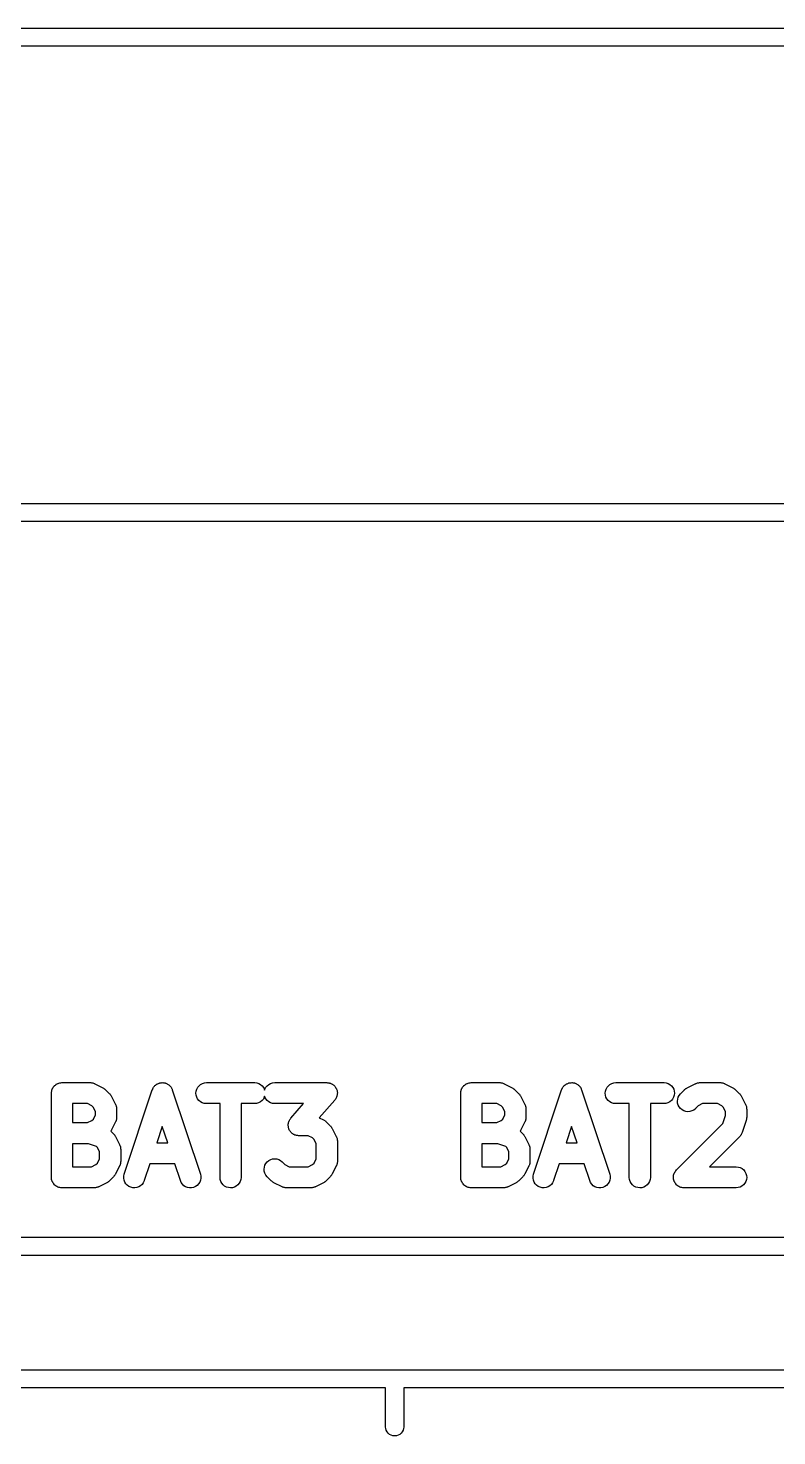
# Model space of a CAD drawing. Extents: x 1 to 169, y -122 to 5.
# Drawn here: x 60.21 to 66.42, y -121.62 to -109.92 of the extents above; entities that cross this region are included whole.
import ezdxf

# ---------------------------------------------------------------- set-up
doc = ezdxf.new("R2010")
doc.units = 0
doc.header["$MEASUREMENT"] = 0
doc.layers.add('BLACK', color=7, linetype='CONTINUOUS')

msp = doc.modelspace()

# ---------------------------------------------------------------- linework, layer by layer
at = {"layer": 'BLACK', "linetype": 'CONTINUOUS'}
for p, q in [((10.075, -109.925), (74.925, -109.925)), ((74.9963, -110.075), (10.0037, -110.075)), ((45.7537, -113.875), (73.7463, -113.875)), ((73.675, -114.025), (45.825, -114.025)), ((60.4011, -118.758), (60.4036, -118.751)), ((60.4036, -118.751), (60.406, -118.743)), ((60.406, -118.743), (60.4061, -118.742)), ((60.4061, -118.742), (60.4062, -118.742)), ((60.4062, -118.742), (60.4102, -118.735)), ((60.4102, -118.735), (60.4141, -118.728)), ((60.4141, -118.728), (60.4143, -118.727)), ((60.4143, -118.727), (60.4145, -118.727)), ((60.4145, -118.727), (60.4198, -118.721)), ((60.4198, -118.721), (60.425, -118.715)), ((60.425, -118.715), (60.4252, -118.714)), ((60.4252, -118.714), (60.4254, -118.714)), ((60.4254, -118.714), (60.4319, -118.709)), ((60.4319, -118.709), (60.4382, -118.704)), ((60.4382, -118.704), (60.4385, -118.704)), ((60.4385, -118.704), (60.4388, -118.703)), ((60.4388, -118.703), (60.446, -118.7)), ((60.446, -118.7), (60.4533, -118.696)), ((60.4533, -118.696), (60.4536, -118.696)), ((60.4536, -118.696), (60.4539, -118.696)), ((60.4539, -118.696), (60.4617, -118.693)), ((60.4617, -118.693), (60.4697, -118.691)), ((60.4697, -118.691), (60.47, -118.691)), ((60.47, -118.691), (60.4703, -118.691)), ((60.4703, -118.691), (60.4784, -118.69)), ((60.4784, -118.69), (60.4867, -118.689)), ((60.4867, -118.689), (60.72, -118.689)), ((60.72, -118.689), (60.7212, -118.689)), ((60.7212, -118.689), (60.7238, -118.689)), ((60.7238, -118.689), (60.7264, -118.689)), ((60.7264, -118.689), (60.7323, -118.69)), ((60.7323, -118.69), (60.7382, -118.691)), ((60.7382, -118.691), (60.7406, -118.692)), ((60.7406, -118.692), (60.7432, -118.692)), ((60.7432, -118.692), (60.7488, -118.694)), ((60.7488, -118.694), (60.7545, -118.696)), ((60.7545, -118.696), (60.7567, -118.697)), ((60.7567, -118.697), (60.7591, -118.698)), ((60.7591, -118.698), (60.8258, -118.732)), ((60.8258, -118.732), (60.8269, -118.732)), ((60.8269, -118.732), (60.831, -118.735)), ((60.831, -118.735), (60.8353, -118.737)), ((60.8353, -118.737), (60.8382, -118.74)), ((60.8382, -118.74), (60.8412, -118.742)), ((60.8412, -118.742), (60.8447, -118.745)), ((60.8447, -118.745), (60.8485, -118.748)), ((60.8485, -118.748), (60.8819, -118.781)), ((61.0037, -119.449), (61.237, -118.749)), ((61.237, -118.749), (61.2374, -118.748)), ((61.2374, -118.748), (61.2399, -118.742)), ((61.2399, -118.742), (61.2422, -118.737)), ((61.2422, -118.737), (61.2435, -118.735)), ((61.2435, -118.735), (61.2446, -118.732)), ((61.2446, -118.732), (61.2481, -118.727)), ((61.2481, -118.727), (61.2514, -118.722)), ((61.2514, -118.722), (61.2531, -118.721)), ((61.2531, -118.721), (61.2546, -118.719)), ((61.2546, -118.719), (61.259, -118.714)), ((61.259, -118.714), (61.2632, -118.71)), ((61.2632, -118.71), (61.2653, -118.709)), ((61.2653, -118.709), (61.2671, -118.707)), ((61.2671, -118.707), (61.2723, -118.704)), ((61.2723, -118.704), (61.2773, -118.7)), ((61.2773, -118.7), (61.2796, -118.699)), ((61.2796, -118.699), (61.2817, -118.698)), ((61.2817, -118.698), (61.2874, -118.696)), ((61.2874, -118.696), (61.2929, -118.693)), ((61.2929, -118.693), (61.2954, -118.693)), ((61.2954, -118.693), (61.2977, -118.692)), ((61.2977, -118.692), (61.3037, -118.691)), ((61.3037, -118.691), (61.3096, -118.69)), ((61.3096, -118.69), (61.3121, -118.69)), ((61.3121, -118.69), (61.3146, -118.689)), ((61.3146, -118.689), (61.3206, -118.69)), ((61.3206, -118.69), (61.3267, -118.689)), ((61.3267, -118.689), (61.3291, -118.69)), ((61.3291, -118.69), (61.3316, -118.69)), ((61.3316, -118.69), (61.3375, -118.691)), ((61.3375, -118.691), (61.3435, -118.692)), ((61.3435, -118.692), (61.3458, -118.693)), ((61.3458, -118.693), (61.3482, -118.694)), ((61.3482, -118.694), (61.3538, -118.696)), ((61.3538, -118.696), (61.3594, -118.699)), ((61.3594, -118.699), (61.3615, -118.7)), ((61.3615, -118.7), (61.3638, -118.701)), ((61.3638, -118.701), (61.3687, -118.704)), ((61.3687, -118.704), (61.3738, -118.708)), ((61.3738, -118.708), (61.3756, -118.709)), ((61.3756, -118.709), (61.3777, -118.711)), ((61.3777, -118.711), (61.3818, -118.715)), ((61.3818, -118.715), (61.3862, -118.719)), ((61.3862, -118.719), (61.3876, -118.721)), ((61.3876, -118.721), (61.3894, -118.723)), ((61.3894, -118.723), (61.3926, -118.728)), ((61.3926, -118.728), (61.3961, -118.733)), ((61.3961, -118.733), (61.3971, -118.736)), ((61.3971, -118.736), (61.3984, -118.738)), ((61.3984, -118.738), (61.4005, -118.743)), ((61.4005, -118.743), (61.403, -118.749)), ((61.403, -118.749), (61.6363, -119.449)), ((61.601, -118.759), (61.606, -118.743)), ((61.606, -118.743), (61.6141, -118.728)), ((61.6141, -118.728), (61.625, -118.715)), ((61.625, -118.715), (61.6382, -118.704)), ((61.6382, -118.704), (61.6533, -118.696)), ((61.6533, -118.696), (61.6697, -118.691)), ((61.6697, -118.691), (61.6867, -118.689)), ((61.6867, -118.689), (62.0867, -118.689)), ((62.0867, -118.689), (62.0879, -118.689)), ((62.0879, -118.689), (62.1049, -118.691)), ((62.1049, -118.691), (62.1211, -118.696)), ((62.1211, -118.696), (62.1361, -118.704)), ((62.1361, -118.704), (62.1492, -118.715)), ((62.1492, -118.715), (62.1599, -118.729)), ((62.1599, -118.729), (62.1678, -118.744)), ((62.1678, -118.744), (62.17, -118.751)), ((62.17, -118.751), (62.1727, -118.743)), ((62.1727, -118.743), (62.1808, -118.728)), ((62.1808, -118.728), (62.1917, -118.715)), ((62.1917, -118.715), (62.2049, -118.704)), ((62.2049, -118.704), (62.22, -118.696)), ((62.22, -118.696), (62.2363, -118.691)), ((62.2363, -118.691), (62.2533, -118.689)), ((62.2533, -118.689), (62.6867, -118.689)), ((62.6867, -118.689), (62.6879, -118.689)), ((62.6879, -118.689), (62.6933, -118.69)), ((62.6933, -118.69), (62.6988, -118.69)), ((62.6988, -118.69), (62.7018, -118.691)), ((62.7018, -118.691), (62.7049, -118.691)), ((62.7049, -118.691), (62.7101, -118.693)), ((62.7101, -118.693), (62.7154, -118.694)), ((62.7154, -118.694), (62.7182, -118.695)), ((62.7182, -118.695), (62.7211, -118.696)), ((62.7211, -118.696), (62.7259, -118.699)), ((62.7259, -118.699), (62.7309, -118.701)), ((62.7309, -118.701), (62.7334, -118.703)), ((62.7334, -118.703), (62.7361, -118.704)), ((62.7361, -118.704), (62.7403, -118.708)), ((62.7403, -118.708), (62.7447, -118.711)), ((62.7447, -118.711), (62.7468, -118.713)), ((62.7468, -118.713), (62.7492, -118.715)), ((62.7492, -118.715), (62.7526, -118.72)), ((62.7526, -118.72), (62.7563, -118.724)), ((62.7563, -118.724), (62.758, -118.726)), ((62.758, -118.726), (62.7599, -118.729)), ((62.7599, -118.729), (62.7624, -118.734)), ((62.7624, -118.734), (62.7653, -118.738)), ((62.7653, -118.738), (62.7664, -118.741)), ((62.7664, -118.741), (62.7678, -118.744)), ((62.7678, -118.744), (62.7693, -118.749)), ((62.7693, -118.749), (62.7713, -118.754)), ((62.7713, -118.754), (62.7717, -118.757)), ((63.8011, -118.758), (63.8036, -118.751)), ((63.8036, -118.751), (63.806, -118.743)), ((63.806, -118.743), (63.8061, -118.742)), ((63.8061, -118.742), (63.8062, -118.742)), ((63.8062, -118.742), (63.8102, -118.735)), ((63.8102, -118.735), (63.8141, -118.728)), ((63.8141, -118.728), (63.8143, -118.727)), ((63.8143, -118.727), (63.8145, -118.727)), ((63.8145, -118.727), (63.8198, -118.721)), ((63.8198, -118.721), (63.825, -118.715)), ((63.825, -118.715), (63.8252, -118.714)), ((63.8252, -118.714), (63.8254, -118.714)), ((63.8254, -118.714), (63.8319, -118.709)), ((63.8319, -118.709), (63.8382, -118.704)), ((63.8382, -118.704), (63.8385, -118.704)), ((63.8385, -118.704), (63.8388, -118.703)), ((63.8388, -118.703), (63.846, -118.7)), ((63.846, -118.7), (63.8533, -118.696)), ((63.8533, -118.696), (63.8536, -118.696)), ((63.8536, -118.696), (63.8539, -118.696)), ((63.8539, -118.696), (63.8617, -118.693)), ((63.8617, -118.693), (63.8697, -118.691)), ((63.8697, -118.691), (63.87, -118.691)), ((63.87, -118.691), (63.8703, -118.691)), ((63.8703, -118.691), (63.8784, -118.69)), ((63.8784, -118.69), (63.8867, -118.689)), ((63.8867, -118.689), (64.12, -118.689)), ((64.12, -118.689), (64.1212, -118.689)), ((64.1212, -118.689), (64.1238, -118.689)), ((64.1238, -118.689), (64.1264, -118.689)), ((64.1264, -118.689), (64.1323, -118.69)), ((64.1323, -118.69), (64.1382, -118.691)), ((64.1382, -118.691), (64.1406, -118.692)), ((64.1406, -118.692), (64.1432, -118.692)), ((64.1432, -118.692), (64.1488, -118.694)), ((64.1488, -118.694), (64.1545, -118.696)), ((64.1545, -118.696), (64.1567, -118.697)), ((64.1567, -118.697), (64.1591, -118.698)), ((64.1591, -118.698), (64.2258, -118.732)), ((64.2258, -118.732), (64.2269, -118.732)), ((64.2269, -118.732), (64.231, -118.735)), ((64.231, -118.735), (64.2353, -118.737)), ((64.2353, -118.737), (64.2382, -118.74)), ((64.2382, -118.74), (64.2412, -118.742)), ((64.2412, -118.742), (64.2447, -118.745)), ((64.2447, -118.745), (64.2485, -118.748)), ((64.2485, -118.748), (64.2819, -118.781)), ((64.4037, -119.449), (64.637, -118.749)), ((64.637, -118.749), (64.6374, -118.748)), ((64.6374, -118.748), (64.6399, -118.742)), ((64.6399, -118.742), (64.6422, -118.737)), ((64.6422, -118.737), (64.6435, -118.735)), ((64.6435, -118.735), (64.6446, -118.732)), ((64.6446, -118.732), (64.6481, -118.727)), ((64.6481, -118.727), (64.6514, -118.722)), ((64.6514, -118.722), (64.6531, -118.721)), ((64.6531, -118.721), (64.6546, -118.719)), ((64.6546, -118.719), (64.659, -118.714)), ((64.659, -118.714), (64.6632, -118.71)), ((64.6632, -118.71), (64.6653, -118.709)), ((64.6653, -118.709), (64.6671, -118.707)), ((64.6671, -118.707), (64.6723, -118.704)), ((64.6723, -118.704), (64.6773, -118.7)), ((64.6773, -118.7), (64.6796, -118.699)), ((64.6796, -118.699), (64.6817, -118.698)), ((64.6817, -118.698), (64.6874, -118.696)), ((64.6874, -118.696), (64.6929, -118.693)), ((64.6929, -118.693), (64.6954, -118.693)), ((64.6954, -118.693), (64.6977, -118.692)), ((64.6977, -118.692), (64.7037, -118.691)), ((64.7037, -118.691), (64.7096, -118.69)), ((64.7096, -118.69), (64.7121, -118.69)), ((64.7121, -118.69), (64.7146, -118.689)), ((64.7146, -118.689), (64.7206, -118.69)), ((64.7206, -118.69), (64.7267, -118.689)), ((64.7267, -118.689), (64.7291, -118.69)), ((64.7291, -118.69), (64.7316, -118.69)), ((64.7316, -118.69), (64.7375, -118.691)), ((64.7375, -118.691), (64.7435, -118.692)), ((64.7435, -118.692), (64.7458, -118.693)), ((64.7458, -118.693), (64.7482, -118.694)), ((64.7482, -118.694), (64.7538, -118.696)), ((64.7538, -118.696), (64.7594, -118.699)), ((64.7594, -118.699), (64.7615, -118.7)), ((64.7615, -118.7), (64.7638, -118.701)), ((64.7638, -118.701), (64.7687, -118.704)), ((64.7687, -118.704), (64.7738, -118.708)), ((64.7738, -118.708), (64.7756, -118.709)), ((64.7756, -118.709), (64.7777, -118.711)), ((64.7777, -118.711), (64.7818, -118.715)), ((64.7818, -118.715), (64.7862, -118.719)), ((64.7862, -118.719), (64.7876, -118.721)), ((64.7876, -118.721), (64.7894, -118.723)), ((64.7894, -118.723), (64.7926, -118.728)), ((64.7926, -118.728), (64.7961, -118.733)), ((64.7961, -118.733), (64.7971, -118.736)), ((64.7971, -118.736), (64.7984, -118.738)), ((64.7984, -118.738), (64.8005, -118.743)), ((64.8005, -118.743), (64.803, -118.749)), ((64.803, -118.749), (65.0363, -119.449)), ((65.001, -118.759), (65.006, -118.743)), ((65.006, -118.743), (65.0141, -118.728)), ((65.0141, -118.728), (65.025, -118.715)), ((65.025, -118.715), (65.0382, -118.704)), ((65.0382, -118.704), (65.0533, -118.696)), ((65.0533, -118.696), (65.0697, -118.691)), ((65.0697, -118.691), (65.0867, -118.689)), ((65.0867, -118.689), (65.4867, -118.689)), ((65.4867, -118.689), (65.4879, -118.689)), ((65.4879, -118.689), (65.5049, -118.691)), ((65.5049, -118.691), (65.5211, -118.696)), ((65.5211, -118.696), (65.5361, -118.704)), ((65.5361, -118.704), (65.5492, -118.715)), ((65.5492, -118.715), (65.5599, -118.729)), ((65.5599, -118.729), (65.5678, -118.744)), ((65.5678, -118.744), (65.5726, -118.76)), ((65.6248, -118.781), (65.6581, -118.748)), ((65.6581, -118.748), (65.659, -118.747)), ((65.659, -118.747), (65.6628, -118.744)), ((65.6628, -118.744), (65.6664, -118.741)), ((65.6664, -118.741), (65.6695, -118.739)), ((65.6695, -118.739), (65.6723, -118.737)), ((65.6723, -118.737), (65.6767, -118.734)), ((65.6767, -118.734), (65.6809, -118.732)), ((65.6809, -118.732), (65.7475, -118.698)), ((65.7475, -118.698), (65.7486, -118.698)), ((65.7486, -118.698), (65.751, -118.697)), ((65.751, -118.697), (65.7533, -118.696)), ((65.7533, -118.696), (65.7591, -118.694)), ((65.7591, -118.694), (65.7647, -118.692)), ((65.7647, -118.692), (65.7672, -118.692)), ((65.7672, -118.692), (65.7697, -118.691)), ((65.7697, -118.691), (65.7756, -118.69)), ((65.7756, -118.69), (65.7815, -118.689)), ((65.7815, -118.689), (65.7841, -118.689)), ((65.7841, -118.689), (65.7867, -118.689)), ((65.7867, -118.689), (65.9533, -118.689)), ((65.9533, -118.689), (65.9546, -118.689)), ((65.9546, -118.689), (65.9571, -118.689)), ((65.9571, -118.689), (65.9597, -118.689)), ((65.9597, -118.689), (65.9656, -118.69)), ((65.9656, -118.69), (65.9715, -118.691)), ((65.9715, -118.691), (65.974, -118.692)), ((65.974, -118.692), (65.9765, -118.692)), ((65.9765, -118.692), (65.9821, -118.694)), ((65.9821, -118.694), (65.9878, -118.696)), ((65.9878, -118.696), (65.9901, -118.697)), ((65.9901, -118.697), (65.9925, -118.698)), ((65.9925, -118.698), (66.0591, -118.732)), ((66.0591, -118.732), (66.0602, -118.732)), ((66.0602, -118.732), (66.0643, -118.735)), ((66.0643, -118.735), (66.0687, -118.737)), ((66.0687, -118.737), (66.0715, -118.74)), ((66.0715, -118.74), (66.0745, -118.742)), ((66.0745, -118.742), (66.0781, -118.745)), ((66.0781, -118.745), (66.0819, -118.748)), ((66.0819, -118.748), (66.1152, -118.781)), ((60.3992, -118.775), (60.4001, -118.767)), ((60.3992, -118.776), (60.3992, -118.775)), ((60.3992, -118.777), (60.3992, -118.776)), ((60.3992, -118.776), (60.3992, -118.776)), ((60.3992, -118.776), (60.3992, -118.776)), ((60.3992, -119.477), (60.3992, -118.777)), ((60.4001, -118.767), (60.401, -118.759)), ((60.401, -118.759), (60.4011, -118.758)), ((60.401, -118.759), (60.401, -118.759)), ((60.5742, -118.864), (60.5742, -119.022)), ((60.6993, -118.864), (60.5742, -118.864)), ((60.7348, -118.882), (60.6993, -118.864)), ((60.8819, -118.781), (60.8827, -118.782)), ((60.8827, -118.782), (60.8858, -118.786)), ((60.8858, -118.786), (60.8892, -118.79)), ((60.8892, -118.79), (60.8911, -118.793)), ((60.8911, -118.793), (60.8934, -118.796)), ((60.8934, -118.796), (60.8956, -118.8)), ((60.8956, -118.8), (60.8983, -118.804)), ((60.8983, -118.804), (60.9316, -118.871)), ((60.9316, -118.871), (60.9321, -118.872)), ((60.9321, -118.872), (60.933, -118.874)), ((61.5992, -118.776), (61.601, -118.759)), ((61.6007, -118.793), (61.5992, -118.776)), ((61.6055, -118.809), (61.6007, -118.793)), ((61.6134, -118.825), (61.6055, -118.809)), ((61.6242, -118.838), (61.6134, -118.825)), ((61.6372, -118.849), (61.6242, -118.838)), ((61.6522, -118.857), (61.6372, -118.849)), ((61.6685, -118.862), (61.6522, -118.857)), ((61.6854, -118.864), (61.6685, -118.862)), ((61.6867, -118.864), (61.6854, -118.864)), ((61.7992, -118.864), (61.6867, -118.864)), ((61.7992, -119.477), (61.7992, -118.864)), ((62.0867, -118.864), (61.9742, -118.864)), ((61.9742, -118.864), (61.9742, -119.477)), ((62.1037, -118.862), (62.0867, -118.864)), ((62.12, -118.858), (62.1037, -118.862)), ((62.1351, -118.85), (62.12, -118.858)), ((62.1483, -118.839), (62.1351, -118.85)), ((62.1592, -118.826), (62.1483, -118.839)), ((62.1673, -118.811), (62.1592, -118.826)), ((62.17, -118.802), (62.1673, -118.811)), ((62.1722, -118.809), (62.17, -118.802)), ((62.1801, -118.825), (62.1722, -118.809)), ((62.1908, -118.838), (62.1801, -118.825)), ((62.2039, -118.849), (62.1908, -118.838)), ((62.2189, -118.857), (62.2039, -118.849)), ((62.2351, -118.862), (62.2189, -118.857)), ((62.2521, -118.864), (62.2351, -118.862)), ((62.2533, -118.864), (62.2521, -118.864)), ((62.4938, -118.864), (62.2533, -118.864)), ((62.3875, -118.986), (62.4938, -118.864)), ((62.7525, -118.834), (62.6242, -118.981)), ((62.7557, -118.83), (62.7525, -118.834)), ((62.7592, -118.826), (62.7557, -118.83)), ((62.7607, -118.823), (62.7592, -118.826)), ((62.7625, -118.82), (62.7607, -118.823)), ((62.7647, -118.815), (62.7625, -118.82)), ((62.7673, -118.811), (62.7647, -118.815)), ((62.7682, -118.808), (62.7673, -118.811)), ((62.7695, -118.805), (62.7682, -118.808)), ((62.7708, -118.799), (62.7695, -118.805)), ((62.7724, -118.794), (62.7708, -118.799)), ((62.7717, -118.757), (62.7726, -118.76)), ((62.7727, -118.791), (62.7724, -118.794)), ((62.7726, -118.76), (62.7731, -118.766)), ((62.7734, -118.788), (62.7727, -118.791)), ((62.7731, -118.766), (62.774, -118.771)), ((62.7736, -118.783), (62.7734, -118.788)), ((62.7742, -118.777), (62.7736, -118.783)), ((62.774, -118.771), (62.7739, -118.774)), ((62.7739, -118.774), (62.7742, -118.777)), ((63.7992, -118.775), (63.8001, -118.767)), ((63.7992, -118.776), (63.7992, -118.775)), ((63.7992, -118.777), (63.7992, -118.776)), ((63.7992, -118.776), (63.7992, -118.776)), ((63.7992, -118.776), (63.7992, -118.776)), ((63.7992, -119.477), (63.7992, -118.777)), ((63.8001, -118.767), (63.801, -118.759)), ((63.801, -118.759), (63.8011, -118.758)), ((63.801, -118.759), (63.801, -118.759)), ((63.9742, -118.864), (63.9742, -119.022)), ((64.0993, -118.864), (63.9742, -118.864)), ((64.1348, -118.882), (64.0993, -118.864)), ((64.2819, -118.781), (64.2827, -118.782)), ((64.2827, -118.782), (64.2858, -118.786)), ((64.2858, -118.786), (64.2892, -118.79)), ((64.2892, -118.79), (64.2911, -118.793)), ((64.2911, -118.793), (64.2934, -118.796)), ((64.2934, -118.796), (64.2956, -118.8)), ((64.2956, -118.8), (64.2983, -118.804)), ((64.2983, -118.804), (64.3316, -118.871)), ((64.3316, -118.871), (64.3321, -118.872)), ((64.3321, -118.872), (64.333, -118.874)), ((64.9992, -118.776), (65.001, -118.759)), ((65.0007, -118.793), (64.9992, -118.776)), ((65.0055, -118.809), (65.0007, -118.793)), ((65.0134, -118.825), (65.0055, -118.809)), ((65.0241, -118.838), (65.0134, -118.825)), ((65.0372, -118.849), (65.0241, -118.838)), ((65.0522, -118.857), (65.0372, -118.849)), ((65.0685, -118.862), (65.0522, -118.857)), ((65.0854, -118.864), (65.0685, -118.862)), ((65.0867, -118.864), (65.0854, -118.864)), ((65.1992, -118.864), (65.0867, -118.864)), ((65.1992, -119.477), (65.1992, -118.864)), ((65.4867, -118.864), (65.3742, -118.864)), ((65.3742, -118.864), (65.3742, -119.477)), ((65.5037, -118.862), (65.4867, -118.864)), ((65.52, -118.858), (65.5037, -118.862)), ((65.5351, -118.85), (65.52, -118.858)), ((65.5483, -118.839), (65.5351, -118.85)), ((65.5592, -118.826), (65.5483, -118.839)), ((65.5673, -118.811), (65.5592, -118.826)), ((65.5724, -118.794), (65.5673, -118.811)), ((65.5742, -118.777), (65.5724, -118.794)), ((65.5726, -118.76), (65.5742, -118.777)), ((65.5992, -118.843), (65.6009, -118.826)), ((65.6008, -118.86), (65.5992, -118.843)), ((65.6057, -118.876), (65.6008, -118.86)), ((65.6009, -118.826), (65.6059, -118.81)), ((65.6059, -118.81), (65.614, -118.795)), ((65.614, -118.795), (65.6248, -118.781)), ((65.8073, -118.864), (65.7718, -118.882)), ((65.9327, -118.864), (65.8073, -118.864)), ((65.9682, -118.882), (65.9327, -118.864)), ((66.1152, -118.781), (66.1161, -118.782)), ((66.1161, -118.782), (66.1191, -118.786)), ((66.1191, -118.786), (66.1225, -118.79)), ((66.1225, -118.79), (66.1244, -118.793)), ((66.1244, -118.793), (66.1267, -118.796)), ((66.1267, -118.796), (66.129, -118.8)), ((66.129, -118.8), (66.1316, -118.804)), ((66.1316, -118.804), (66.1649, -118.871)), ((66.1649, -118.871), (66.1655, -118.872)), ((66.1655, -118.872), (66.1664, -118.874)), ((60.7481, -118.895), (60.7348, -118.882)), ((60.7658, -118.931), (60.7481, -118.895)), ((60.7481, -118.992), (60.7658, -118.956)), ((60.7658, -118.956), (60.7658, -118.931)), ((60.933, -118.874), (60.9342, -118.877)), ((60.9342, -118.877), (60.936, -118.882)), ((60.936, -118.882), (60.938, -118.888)), ((60.938, -118.888), (60.9384, -118.891)), ((60.9384, -118.891), (60.9392, -118.893)), ((60.9396, -118.989), (60.9389, -118.995)), ((60.9392, -118.893), (60.9398, -118.899)), ((60.9406, -118.983), (60.9396, -118.989)), ((60.9398, -118.899), (60.9407, -118.905)), ((60.9408, -118.978), (60.9405, -118.98)), ((60.9405, -118.98), (60.9406, -118.983)), ((60.9407, -118.905), (60.9406, -118.907)), ((60.9406, -118.907), (60.9408, -118.91)), ((60.9408, -118.91), (60.9408, -118.977)), ((60.9408, -118.977), (60.9408, -118.978)), ((62.3843, -118.99), (62.3875, -118.986)), ((62.6242, -118.981), (62.6591, -118.998)), ((64.1481, -118.895), (64.1348, -118.882)), ((64.1658, -118.931), (64.1481, -118.895)), ((64.1481, -118.992), (64.1658, -118.956)), ((64.1658, -118.956), (64.1658, -118.931)), ((64.333, -118.874), (64.3342, -118.877)), ((64.3342, -118.877), (64.336, -118.882)), ((64.336, -118.882), (64.338, -118.888)), ((64.338, -118.888), (64.3384, -118.891)), ((64.3384, -118.891), (64.3392, -118.893)), ((64.3396, -118.989), (64.3389, -118.995)), ((64.3392, -118.893), (64.3398, -118.899)), ((64.3406, -118.983), (64.3396, -118.989)), ((64.3398, -118.899), (64.3407, -118.905)), ((64.3408, -118.978), (64.3405, -118.98)), ((64.3405, -118.98), (64.3406, -118.983)), ((64.3407, -118.905), (64.3406, -118.907)), ((64.3406, -118.907), (64.3408, -118.91)), ((64.3408, -118.91), (64.3408, -118.977)), ((64.3408, -118.977), (64.3408, -118.978)), ((65.6136, -118.891), (65.6057, -118.876)), ((65.6244, -118.905), (65.6136, -118.891)), ((65.6375, -118.916), (65.6244, -118.905)), ((65.6525, -118.924), (65.6375, -118.916)), ((65.6688, -118.929), (65.6525, -118.924)), ((65.6857, -118.931), (65.6688, -118.929)), ((65.7028, -118.929), (65.6857, -118.931)), ((65.7192, -118.925), (65.7028, -118.929)), ((65.7343, -118.917), (65.7192, -118.925)), ((65.7477, -118.906), (65.7343, -118.917)), ((65.7485, -118.905), (65.7477, -118.906)), ((65.7718, -118.882), (65.7485, -118.905)), ((65.9814, -118.895), (65.9682, -118.882)), ((65.9769, -119.029), (65.9992, -118.962)), ((65.9992, -118.931), (65.9814, -118.895)), ((65.9992, -118.962), (65.9992, -118.931)), ((66.1664, -118.874), (66.1676, -118.877)), ((66.1676, -118.877), (66.1693, -118.882)), ((66.1693, -118.882), (66.1714, -118.888)), ((66.1714, -118.888), (66.1718, -118.891)), ((66.1718, -118.891), (66.1725, -118.893)), ((66.1725, -118.893), (66.1731, -118.899)), ((66.1735, -118.988), (66.1727, -118.991)), ((66.1731, -118.899), (66.174, -118.905)), ((66.1736, -118.983), (66.1735, -118.988)), ((66.1742, -118.978), (66.1736, -118.983)), ((66.174, -118.905), (66.1739, -118.907)), ((66.1739, -118.907), (66.1742, -118.91)), ((66.1742, -118.91), (66.1742, -118.977)), ((66.1742, -118.977), (66.1742, -118.978)), ((60.5742, -119.022), (60.6993, -119.022)), ((60.6993, -119.022), (60.7348, -119.005)), ((60.7348, -119.005), (60.7481, -118.992)), ((60.8927, -119.092), (60.8926, -119.092)), ((60.8926, -119.092), (60.9152, -119.115)), ((60.895, -119.088), (60.8927, -119.092)), ((60.8977, -119.084), (60.895, -119.088)), ((60.8983, -119.082), (60.8977, -119.084)), ((60.9316, -119.016), (60.8983, -119.082)), ((60.9325, -119.013), (60.9316, -119.016)), ((60.9338, -119.011), (60.9325, -119.013)), ((60.9356, -119.005), (60.9338, -119.011)), ((60.9377, -119), (60.9356, -119.005)), ((60.9381, -118.997), (60.9377, -119)), ((60.9389, -118.995), (60.9381, -118.997)), ((61.32, -119.053), (61.2747, -119.189)), ((61.3653, -119.189), (61.32, -119.053)), ((62.3658, -119.043), (62.3664, -119.037)), ((62.3661, -119.046), (62.3658, -119.043)), ((62.366, -119.049), (62.3661, -119.046)), ((62.3669, -119.054), (62.366, -119.049)), ((62.3664, -119.037), (62.3666, -119.032)), ((62.3666, -119.032), (62.3673, -119.029)), ((62.3674, -119.06), (62.3669, -119.054)), ((62.3673, -119.029), (62.3676, -119.026)), ((62.3683, -119.063), (62.3674, -119.06)), ((62.3676, -119.026), (62.3692, -119.021)), ((62.3687, -119.066), (62.3683, -119.063)), ((62.3707, -119.071), (62.3687, -119.066)), ((62.3692, -119.021), (62.3705, -119.015)), ((62.3705, -119.015), (62.3718, -119.012)), ((62.3722, -119.076), (62.3707, -119.071)), ((62.3718, -119.012), (62.3727, -119.009)), ((62.3736, -119.079), (62.3722, -119.076)), ((62.3727, -119.009), (62.3753, -119.005)), ((62.3747, -119.082), (62.3736, -119.079)), ((62.3776, -119.086), (62.3747, -119.082)), ((62.3753, -119.005), (62.3775, -119)), ((62.3775, -119), (62.3793, -118.997)), ((62.3801, -119.091), (62.3776, -119.086)), ((62.3793, -118.997), (62.3808, -118.994)), ((62.382, -119.094), (62.3801, -119.091)), ((62.3808, -118.994), (62.3843, -118.99)), ((62.3836, -119.096), (62.382, -119.094)), ((62.3874, -119.1), (62.3836, -119.096)), ((62.3908, -119.105), (62.3874, -119.1)), ((62.3932, -119.107), (62.3908, -119.105)), ((62.6591, -118.998), (62.6602, -118.999)), ((62.6602, -118.999), (62.6643, -119.002)), ((62.6643, -119.002), (62.6687, -119.004)), ((62.6687, -119.004), (62.6715, -119.006)), ((62.6715, -119.006), (62.6745, -119.008)), ((62.6745, -119.008), (62.6781, -119.012)), ((62.6781, -119.012), (62.6819, -119.015)), ((62.6819, -119.015), (62.7152, -119.048)), ((62.7152, -119.048), (62.7161, -119.049)), ((62.7161, -119.049), (62.7191, -119.053)), ((62.7191, -119.053), (62.7225, -119.056)), ((62.7225, -119.056), (62.7244, -119.059)), ((62.7244, -119.059), (62.7267, -119.062)), ((62.7267, -119.062), (62.729, -119.067)), ((62.729, -119.067), (62.7316, -119.071)), ((62.7316, -119.071), (62.7649, -119.138)), ((63.9742, -119.022), (64.0993, -119.022)), ((64.0993, -119.022), (64.1348, -119.005)), ((64.1348, -119.005), (64.1481, -118.992)), ((64.2927, -119.092), (64.2926, -119.092)), ((64.2926, -119.092), (64.3152, -119.115)), ((64.295, -119.088), (64.2927, -119.092)), ((64.2977, -119.084), (64.295, -119.088)), ((64.2983, -119.082), (64.2977, -119.084)), ((64.3316, -119.016), (64.2983, -119.082)), ((64.3325, -119.013), (64.3316, -119.016)), ((64.3338, -119.011), (64.3325, -119.013)), ((64.3356, -119.005), (64.3338, -119.011)), ((64.3377, -119), (64.3356, -119.005)), ((64.3381, -118.997), (64.3377, -119)), ((64.3389, -118.995), (64.3381, -118.997)), ((64.72, -119.053), (64.6747, -119.189)), ((64.7653, -119.189), (64.72, -119.053)), ((65.5915, -119.415), (65.9769, -119.029)), ((66.1359, -119.105), (66.1349, -119.108)), ((66.1363, -119.104), (66.1359, -119.105)), ((66.1697, -119.004), (66.1363, -119.104)), ((66.1708, -119), (66.1697, -119.004)), ((66.1723, -118.995), (66.1708, -119)), ((66.1727, -118.991), (66.1723, -118.995)), ((60.5742, -119.197), (60.5742, -119.389)), ((60.7058, -119.197), (60.5742, -119.197)), ((60.7727, -119.22), (60.7058, -119.197)), ((60.7814, -119.228), (60.7727, -119.22)), ((60.9152, -119.115), (60.9161, -119.116)), ((60.9161, -119.116), (60.9191, -119.119)), ((60.9191, -119.119), (60.9225, -119.123)), ((60.9225, -119.123), (60.9244, -119.126)), ((60.9244, -119.126), (60.9267, -119.129)), ((60.9267, -119.129), (60.929, -119.133)), ((60.929, -119.133), (60.9316, -119.138)), ((60.9316, -119.138), (60.9649, -119.204)), ((60.9649, -119.204), (60.9655, -119.205)), ((60.9655, -119.205), (60.9664, -119.208)), ((60.9664, -119.208), (60.9676, -119.21)), ((60.9676, -119.21), (60.9693, -119.216)), ((60.9693, -119.216), (60.9714, -119.221)), ((60.9714, -119.221), (60.9718, -119.224)), ((61.2747, -119.189), (61.3653, -119.189)), ((62.3953, -119.109), (62.3932, -119.107)), ((62.3997, -119.112), (62.3953, -119.109)), ((62.4039, -119.116), (62.3997, -119.112)), ((62.4066, -119.117), (62.4039, -119.116)), ((62.4091, -119.119), (62.4066, -119.117)), ((62.4141, -119.121), (62.4091, -119.119)), ((62.4189, -119.124), (62.4141, -119.121)), ((62.4218, -119.125), (62.4189, -119.124)), ((62.4246, -119.126), (62.4218, -119.125)), ((62.4299, -119.127), (62.4246, -119.126)), ((62.4351, -119.129), (62.4299, -119.127)), ((62.4382, -119.129), (62.4351, -119.129)), ((62.4412, -119.13), (62.4382, -119.129)), ((62.4467, -119.13), (62.4412, -119.13)), ((62.4521, -119.131), (62.4467, -119.13)), ((62.4533, -119.131), (62.4521, -119.131)), ((62.5327, -119.131), (62.4533, -119.131)), ((62.5682, -119.149), (62.5327, -119.131)), ((62.5814, -119.162), (62.5682, -119.149)), ((62.5992, -119.197), (62.5814, -119.162)), ((62.5992, -119.323), (62.5992, -119.197)), ((62.7649, -119.138), (62.7655, -119.139)), ((62.7655, -119.139), (62.7664, -119.141)), ((62.7664, -119.141), (62.7676, -119.143)), ((62.7676, -119.143), (62.7693, -119.149)), ((62.7693, -119.149), (62.7714, -119.155)), ((62.7714, -119.155), (62.7718, -119.157)), ((62.7718, -119.157), (62.7725, -119.16)), ((62.7725, -119.16), (62.7731, -119.166)), ((62.7731, -119.166), (62.774, -119.172)), ((62.774, -119.172), (62.7739, -119.174)), ((62.7739, -119.174), (62.7742, -119.177)), ((62.7742, -119.177), (62.7742, -119.343)), ((63.9742, -119.197), (63.9742, -119.389)), ((64.1058, -119.197), (63.9742, -119.197)), ((64.1727, -119.22), (64.1058, -119.197)), ((64.1814, -119.228), (64.1727, -119.22)), ((64.3152, -119.115), (64.3161, -119.116)), ((64.3161, -119.116), (64.3191, -119.119)), ((64.3191, -119.119), (64.3225, -119.123)), ((64.3225, -119.123), (64.3244, -119.126)), ((64.3244, -119.126), (64.3267, -119.129)), ((64.3267, -119.129), (64.329, -119.133)), ((64.329, -119.133), (64.3316, -119.138)), ((64.3316, -119.138), (64.3649, -119.204)), ((64.3649, -119.204), (64.3655, -119.205)), ((64.3655, -119.205), (64.3664, -119.208)), ((64.3664, -119.208), (64.3676, -119.21)), ((64.3676, -119.21), (64.3693, -119.216)), ((64.3693, -119.216), (64.3714, -119.221)), ((64.3714, -119.221), (64.3718, -119.224)), ((64.6747, -119.189), (64.7653, -119.189)), ((66.1152, -119.139), (65.8646, -119.389)), ((66.1168, -119.137), (66.1152, -119.139)), ((66.1187, -119.135), (66.1168, -119.137)), ((66.1222, -119.13), (66.1187, -119.135)), ((66.126, -119.125), (66.1222, -119.13)), ((66.1273, -119.123), (66.126, -119.125)), ((66.1288, -119.121), (66.1273, -119.123)), ((66.1313, -119.116), (66.1288, -119.121)), ((66.1341, -119.11), (66.1313, -119.116)), ((66.1349, -119.108), (66.1341, -119.11)), ((60.7992, -119.264), (60.7814, -119.228)), ((60.7814, -119.358), (60.7992, -119.323)), ((60.7992, -119.323), (60.7992, -119.264)), ((60.9718, -119.224), (60.9725, -119.226)), ((60.9725, -119.226), (60.9731, -119.232)), ((60.9731, -119.232), (60.974, -119.238)), ((60.974, -119.238), (60.9739, -119.241)), ((60.9739, -119.241), (60.9742, -119.243)), ((60.9742, -119.243), (60.9742, -119.343)), ((62.1919, -119.348), (62.2052, -119.337)), ((62.2052, -119.337), (62.2203, -119.329)), ((62.2203, -119.329), (62.2366, -119.324)), ((62.2366, -119.324), (62.2536, -119.323)), ((62.2536, -119.323), (62.2706, -119.324)), ((62.2706, -119.324), (62.287, -119.329)), ((62.287, -119.329), (62.302, -119.337)), ((62.302, -119.337), (62.3152, -119.348)), ((62.5814, -119.358), (62.5992, -119.323)), ((64.1992, -119.264), (64.1814, -119.228)), ((64.1814, -119.358), (64.1992, -119.323)), ((64.1992, -119.323), (64.1992, -119.264)), ((64.3718, -119.224), (64.3725, -119.226)), ((64.3725, -119.226), (64.3731, -119.232)), ((64.3731, -119.232), (64.374, -119.238)), ((64.374, -119.238), (64.3739, -119.241)), ((64.3739, -119.241), (64.3742, -119.243)), ((64.3742, -119.243), (64.3742, -119.343)), ((60.5742, -119.389), (60.7327, -119.389)), ((60.7327, -119.389), (60.7682, -119.371)), ((60.7682, -119.371), (60.7814, -119.358)), ((60.9284, -119.454), (60.926, -119.459)), ((60.931, -119.45), (60.9284, -119.454)), ((60.9316, -119.449), (60.931, -119.45)), ((60.9649, -119.382), (60.9316, -119.449)), ((60.9659, -119.38), (60.9649, -119.382)), ((60.9671, -119.378), (60.9659, -119.38)), ((60.9689, -119.372), (60.9671, -119.378)), ((60.971, -119.367), (60.9689, -119.372)), ((60.9715, -119.364), (60.971, -119.367)), ((60.9723, -119.362), (60.9715, -119.364)), ((60.9729, -119.356), (60.9723, -119.362)), ((60.9739, -119.35), (60.9729, -119.356)), ((60.9742, -119.345), (60.9739, -119.347)), ((60.9739, -119.347), (60.9739, -119.35)), ((60.9742, -119.343), (60.9742, -119.345)), ((60.9999, -119.466), (61.0037, -119.449)), ((61.2164, -119.364), (61.1697, -119.504)), ((61.4236, -119.364), (61.2164, -119.364)), ((61.4703, -119.504), (61.4236, -119.364)), ((61.6363, -119.449), (61.6367, -119.45)), ((61.6367, -119.45), (61.6403, -119.467)), ((62.1658, -119.409), (62.1677, -119.392)), ((62.1673, -119.426), (62.1658, -119.409)), ((62.1721, -119.442), (62.1673, -119.426)), ((62.1677, -119.392), (62.1728, -119.376)), ((62.1799, -119.458), (62.1721, -119.442)), ((62.1728, -119.376), (62.181, -119.361)), ((62.181, -119.361), (62.1919, -119.348)), ((62.3152, -119.348), (62.3385, -119.371)), ((62.3385, -119.371), (62.374, -119.389)), ((62.374, -119.389), (62.5327, -119.389)), ((62.5327, -119.389), (62.5682, -119.371)), ((62.5682, -119.371), (62.5814, -119.358)), ((62.7284, -119.454), (62.726, -119.459)), ((62.731, -119.45), (62.7284, -119.454)), ((62.7316, -119.449), (62.731, -119.45)), ((62.7649, -119.382), (62.7316, -119.449)), ((62.7659, -119.38), (62.7649, -119.382)), ((62.7671, -119.378), (62.7659, -119.38)), ((62.7689, -119.372), (62.7671, -119.378)), ((62.771, -119.367), (62.7689, -119.372)), ((62.7715, -119.364), (62.771, -119.367)), ((62.7723, -119.362), (62.7715, -119.364)), ((62.7729, -119.356), (62.7723, -119.362)), ((62.7739, -119.35), (62.7729, -119.356)), ((62.7742, -119.345), (62.7739, -119.347)), ((62.7739, -119.347), (62.7739, -119.35)), ((62.7742, -119.343), (62.7742, -119.345)), ((63.9742, -119.389), (64.1327, -119.389)), ((64.1327, -119.389), (64.1682, -119.371)), ((64.1682, -119.371), (64.1814, -119.358)), ((64.3284, -119.454), (64.326, -119.459)), ((64.331, -119.45), (64.3284, -119.454)), ((64.3316, -119.449), (64.331, -119.45)), ((64.3649, -119.382), (64.3316, -119.449)), ((64.3659, -119.38), (64.3649, -119.382)), ((64.3671, -119.378), (64.3659, -119.38)), ((64.3689, -119.372), (64.3671, -119.378)), ((64.371, -119.367), (64.3689, -119.372)), ((64.3715, -119.364), (64.371, -119.367)), ((64.3723, -119.362), (64.3715, -119.364)), ((64.3729, -119.356), (64.3723, -119.362)), ((64.3739, -119.35), (64.3729, -119.356)), ((64.3742, -119.345), (64.3739, -119.347)), ((64.3739, -119.347), (64.3739, -119.35)), ((64.3742, -119.343), (64.3742, -119.345)), ((64.3999, -119.466), (64.4037, -119.449)), ((64.6164, -119.364), (64.5697, -119.504)), ((64.8236, -119.364), (64.6164, -119.364)), ((64.8703, -119.504), (64.8236, -119.364)), ((65.0363, -119.449), (65.0367, -119.45)), ((65.0367, -119.45), (65.0403, -119.467)), ((65.5676, -119.459), (65.5701, -119.451)), ((65.5701, -119.451), (65.5726, -119.443)), ((65.5726, -119.443), (65.5726, -119.443)), ((65.5726, -119.443), (65.5727, -119.443)), ((65.5727, -119.443), (65.5766, -119.435)), ((65.5766, -119.435), (65.5806, -119.428)), ((65.5806, -119.428), (65.5807, -119.428)), ((65.5807, -119.428), (65.5808, -119.428)), ((65.5808, -119.428), (65.586, -119.421)), ((65.586, -119.421), (65.5915, -119.415)), ((65.8646, -119.389), (66.0867, -119.389)), ((66.0867, -119.389), (66.0879, -119.389)), ((66.0879, -119.389), (66.1049, -119.391)), ((66.1049, -119.391), (66.1211, -119.396)), ((66.1211, -119.396), (66.1361, -119.404)), ((66.1361, -119.404), (66.1492, -119.415)), ((66.1492, -119.415), (66.1599, -119.429)), ((66.1599, -119.429), (66.1678, -119.444)), ((66.1678, -119.444), (66.1726, -119.46)), ((60.4, -119.485), (60.3992, -119.477)), ((60.4007, -119.493), (60.4, -119.485)), ((60.4008, -119.493), (60.4007, -119.493)), ((60.4008, -119.494), (60.4008, -119.493)), ((60.4032, -119.502), (60.4008, -119.494)), ((60.4055, -119.509), (60.4032, -119.502)), ((60.4057, -119.51), (60.4055, -119.509)), ((60.4058, -119.51), (60.4057, -119.51)), ((60.4096, -119.517), (60.4058, -119.51)), ((60.4134, -119.525), (60.4096, -119.517)), ((60.4136, -119.525), (60.4134, -119.525)), ((60.4138, -119.525), (60.4136, -119.525)), ((60.419, -119.531), (60.4138, -119.525)), ((60.4241, -119.538), (60.419, -119.531)), ((60.4244, -119.538), (60.4241, -119.538)), ((60.4246, -119.538), (60.4244, -119.538)), ((60.4309, -119.544), (60.4246, -119.538)), ((60.4372, -119.549), (60.4309, -119.544)), ((60.4375, -119.549), (60.4372, -119.549)), ((60.4377, -119.549), (60.4375, -119.549)), ((60.445, -119.553), (60.4377, -119.549)), ((60.4522, -119.557), (60.445, -119.553)), ((60.4525, -119.557), (60.4522, -119.557)), ((60.4528, -119.557), (60.4525, -119.557)), ((60.4606, -119.56), (60.4528, -119.557)), ((60.4685, -119.562), (60.4606, -119.56)), ((60.4688, -119.562), (60.4685, -119.562)), ((60.4691, -119.562), (60.4688, -119.562)), ((60.4773, -119.563), (60.4691, -119.562)), ((60.4854, -119.564), (60.4773, -119.563)), ((60.486, -119.564), (60.4854, -119.564)), ((60.4861, -119.564), (60.486, -119.564)), ((60.4867, -119.564), (60.4861, -119.564)), ((60.4861, -119.564), (60.4861, -119.564)), ((60.7533, -119.564), (60.4867, -119.564)), ((60.7559, -119.564), (60.7533, -119.564)), ((60.7585, -119.564), (60.7559, -119.564)), ((60.7644, -119.563), (60.7585, -119.564)), ((60.7703, -119.562), (60.7644, -119.563)), ((60.7728, -119.562), (60.7703, -119.562)), ((60.7753, -119.561), (60.7728, -119.562)), ((60.7809, -119.559), (60.7753, -119.561)), ((60.7867, -119.558), (60.7809, -119.559)), ((60.789, -119.556), (60.7867, -119.558)), ((60.7914, -119.555), (60.789, -119.556)), ((60.7925, -119.555), (60.7914, -119.555)), ((60.8591, -119.522), (60.7925, -119.555)), ((60.8633, -119.519), (60.8591, -119.522)), ((60.8677, -119.517), (60.8633, -119.519)), ((60.8705, -119.514), (60.8677, -119.517)), ((60.8736, -119.513), (60.8705, -119.514)), ((60.8772, -119.509), (60.8736, -119.513)), ((60.881, -119.506), (60.8772, -119.509)), ((60.8819, -119.505), (60.881, -119.506)), ((60.9152, -119.472), (60.8819, -119.505)), ((60.9183, -119.468), (60.9152, -119.472)), ((60.9217, -119.465), (60.9183, -119.468)), ((60.9237, -119.461), (60.9217, -119.465)), ((60.926, -119.459), (60.9237, -119.461)), ((60.9994, -119.483), (60.9999, -119.466)), ((61.0022, -119.5), (60.9994, -119.483)), ((61.0083, -119.516), (61.0022, -119.5)), ((61.0173, -119.53), (61.0083, -119.516)), ((61.029, -119.542), (61.0173, -119.53)), ((61.0429, -119.552), (61.029, -119.542)), ((61.0584, -119.559), (61.0429, -119.552)), ((61.075, -119.563), (61.0584, -119.559)), ((61.0921, -119.564), (61.075, -119.563)), ((61.109, -119.561), (61.0921, -119.564)), ((61.125, -119.555), (61.109, -119.561)), ((61.1395, -119.546), (61.125, -119.555)), ((61.1521, -119.535), (61.1395, -119.546)), ((61.1621, -119.521), (61.1521, -119.535)), ((61.1693, -119.505), (61.1621, -119.521)), ((61.1697, -119.504), (61.1693, -119.505)), ((61.4773, -119.52), (61.4703, -119.504)), ((61.4871, -119.534), (61.4773, -119.52)), ((61.4995, -119.546), (61.4871, -119.534)), ((61.5139, -119.555), (61.4995, -119.546)), ((61.5299, -119.561), (61.5139, -119.555)), ((61.5467, -119.564), (61.5299, -119.561)), ((61.5637, -119.564), (61.5467, -119.564)), ((61.5804, -119.56), (61.5637, -119.564)), ((61.5961, -119.553), (61.5804, -119.56)), ((61.6101, -119.543), (61.5961, -119.553)), ((61.6219, -119.531), (61.6101, -119.543)), ((61.6312, -119.517), (61.6219, -119.531)), ((61.6375, -119.501), (61.6312, -119.517)), ((61.6405, -119.484), (61.6375, -119.501)), ((61.6403, -119.467), (61.6405, -119.484)), ((61.8008, -119.494), (61.7992, -119.477)), ((61.8058, -119.51), (61.8008, -119.494)), ((61.8138, -119.525), (61.8058, -119.51)), ((61.8246, -119.538), (61.8138, -119.525)), ((61.8377, -119.549), (61.8246, -119.538)), ((61.8528, -119.557), (61.8377, -119.549)), ((61.8691, -119.562), (61.8528, -119.557)), ((61.8861, -119.564), (61.8691, -119.562)), ((61.9031, -119.563), (61.8861, -119.564)), ((61.9194, -119.558), (61.9031, -119.563)), ((61.9346, -119.55), (61.9194, -119.558)), ((61.9479, -119.539), (61.9346, -119.55)), ((61.9589, -119.526), (61.9479, -119.539)), ((61.9671, -119.511), (61.9589, -119.526)), ((61.9723, -119.495), (61.9671, -119.511)), ((61.9742, -119.478), (61.9723, -119.495)), ((61.9742, -119.477), (61.9742, -119.478)), ((62.1906, -119.471), (62.1799, -119.458)), ((62.1915, -119.472), (62.1906, -119.471)), ((62.2248, -119.505), (62.1915, -119.472)), ((62.2286, -119.508), (62.2248, -119.505)), ((62.2321, -119.512), (62.2286, -119.508)), ((62.2352, -119.514), (62.2321, -119.512)), ((62.238, -119.516), (62.2352, -119.514)), ((62.2423, -119.518), (62.238, -119.516)), ((62.2464, -119.521), (62.2423, -119.518)), ((62.2475, -119.522), (62.2464, -119.521)), ((62.3142, -119.555), (62.2475, -119.522)), ((62.3166, -119.556), (62.3142, -119.555)), ((62.3189, -119.557), (62.3166, -119.556)), ((62.3246, -119.559), (62.3189, -119.557)), ((62.3301, -119.561), (62.3246, -119.559)), ((62.3327, -119.561), (62.3301, -119.561)), ((62.3351, -119.562), (62.3327, -119.561)), ((62.3411, -119.563), (62.3351, -119.562)), ((62.347, -119.564), (62.3411, -119.563)), ((62.3496, -119.564), (62.347, -119.564)), ((62.3521, -119.564), (62.3496, -119.564)), ((62.3533, -119.564), (62.3521, -119.564)), ((62.5533, -119.564), (62.3533, -119.564)), ((62.5559, -119.564), (62.5533, -119.564)), ((62.5585, -119.564), (62.5559, -119.564)), ((62.5644, -119.563), (62.5585, -119.564)), ((62.5703, -119.562), (62.5644, -119.563)), ((62.5728, -119.562), (62.5703, -119.562)), ((62.5753, -119.561), (62.5728, -119.562)), ((62.5809, -119.559), (62.5753, -119.561)), ((62.5867, -119.558), (62.5809, -119.559)), ((62.589, -119.556), (62.5867, -119.558)), ((62.5914, -119.555), (62.589, -119.556)), ((62.5925, -119.555), (62.5914, -119.555)), ((62.6591, -119.522), (62.5925, -119.555)), ((62.6633, -119.519), (62.6591, -119.522)), ((62.6677, -119.517), (62.6633, -119.519)), ((62.6705, -119.514), (62.6677, -119.517)), ((62.6736, -119.513), (62.6705, -119.514)), ((62.6772, -119.509), (62.6736, -119.513)), ((62.681, -119.506), (62.6772, -119.509)), ((62.6819, -119.505), (62.681, -119.506)), ((62.7152, -119.472), (62.6819, -119.505)), ((62.7183, -119.468), (62.7152, -119.472)), ((62.7218, -119.465), (62.7183, -119.468)), ((62.7237, -119.461), (62.7218, -119.465)), ((62.726, -119.459), (62.7237, -119.461)), ((63.8, -119.485), (63.7992, -119.477)), ((63.8007, -119.493), (63.8, -119.485)), ((63.8008, -119.493), (63.8007, -119.493)), ((63.8008, -119.494), (63.8008, -119.493)), ((63.8032, -119.502), (63.8008, -119.494)), ((63.8055, -119.509), (63.8032, -119.502)), ((63.8057, -119.51), (63.8055, -119.509)), ((63.8058, -119.51), (63.8057, -119.51)), ((63.8096, -119.517), (63.8058, -119.51)), ((63.8134, -119.525), (63.8096, -119.517)), ((63.8136, -119.525), (63.8134, -119.525)), ((63.8138, -119.525), (63.8136, -119.525)), ((63.819, -119.531), (63.8138, -119.525)), ((63.8241, -119.538), (63.819, -119.531)), ((63.8244, -119.538), (63.8241, -119.538)), ((63.8246, -119.538), (63.8244, -119.538)), ((63.8309, -119.544), (63.8246, -119.538)), ((63.8372, -119.549), (63.8309, -119.544)), ((63.8375, -119.549), (63.8372, -119.549)), ((63.8377, -119.549), (63.8375, -119.549)), ((63.845, -119.553), (63.8377, -119.549)), ((63.8522, -119.557), (63.845, -119.553)), ((63.8525, -119.557), (63.8522, -119.557)), ((63.8528, -119.557), (63.8525, -119.557)), ((63.8606, -119.56), (63.8528, -119.557)), ((63.8685, -119.562), (63.8606, -119.56)), ((63.8688, -119.562), (63.8685, -119.562)), ((63.8691, -119.562), (63.8688, -119.562)), ((63.8773, -119.563), (63.8691, -119.562)), ((63.8854, -119.564), (63.8773, -119.563)), ((63.886, -119.564), (63.8854, -119.564)), ((63.8861, -119.564), (63.886, -119.564)), ((63.8867, -119.564), (63.8861, -119.564)), ((63.8861, -119.564), (63.8861, -119.564)), ((64.1533, -119.564), (63.8867, -119.564)), ((64.1559, -119.564), (64.1533, -119.564)), ((64.1585, -119.564), (64.1559, -119.564)), ((64.1644, -119.563), (64.1585, -119.564)), ((64.1703, -119.562), (64.1644, -119.563)), ((64.1728, -119.562), (64.1703, -119.562)), ((64.1753, -119.561), (64.1728, -119.562)), ((64.1809, -119.559), (64.1753, -119.561)), ((64.1867, -119.558), (64.1809, -119.559)), ((64.189, -119.556), (64.1867, -119.558)), ((64.1914, -119.555), (64.189, -119.556)), ((64.1925, -119.555), (64.1914, -119.555)), ((64.2591, -119.522), (64.1925, -119.555)), ((64.2633, -119.519), (64.2591, -119.522)), ((64.2677, -119.517), (64.2633, -119.519)), ((64.2705, -119.514), (64.2677, -119.517)), ((64.2736, -119.513), (64.2705, -119.514)), ((64.2772, -119.509), (64.2736, -119.513)), ((64.281, -119.506), (64.2772, -119.509)), ((64.2819, -119.505), (64.281, -119.506)), ((64.3152, -119.472), (64.2819, -119.505)), ((64.3183, -119.468), (64.3152, -119.472)), ((64.3217, -119.465), (64.3183, -119.468)), ((64.3237, -119.461), (64.3217, -119.465)), ((64.326, -119.459), (64.3237, -119.461)), ((64.3994, -119.483), (64.3999, -119.466)), ((64.4022, -119.5), (64.3994, -119.483)), ((64.4083, -119.516), (64.4022, -119.5)), ((64.4173, -119.53), (64.4083, -119.516)), ((64.429, -119.542), (64.4173, -119.53)), ((64.4429, -119.552), (64.429, -119.542)), ((64.4584, -119.559), (64.4429, -119.552)), ((64.475, -119.563), (64.4584, -119.559)), ((64.4921, -119.564), (64.475, -119.563)), ((64.509, -119.561), (64.4921, -119.564)), ((64.525, -119.555), (64.509, -119.561)), ((64.5395, -119.546), (64.525, -119.555)), ((64.5521, -119.535), (64.5395, -119.546)), ((64.5621, -119.521), (64.5521, -119.535)), ((64.5693, -119.505), (64.5621, -119.521)), ((64.5697, -119.504), (64.5693, -119.505)), ((64.8773, -119.52), (64.8703, -119.504)), ((64.8871, -119.534), (64.8773, -119.52)), ((64.8995, -119.546), (64.8871, -119.534)), ((64.9139, -119.555), (64.8995, -119.546)), ((64.9299, -119.561), (64.9139, -119.555)), ((64.9467, -119.564), (64.9299, -119.561)), ((64.9637, -119.564), (64.9467, -119.564)), ((64.9804, -119.56), (64.9637, -119.564)), ((64.9961, -119.553), (64.9804, -119.56)), ((65.0101, -119.543), (64.9961, -119.553)), ((65.0219, -119.531), (65.0101, -119.543)), ((65.0312, -119.517), (65.0219, -119.531)), ((65.0375, -119.501), (65.0312, -119.517)), ((65.0405, -119.484), (65.0375, -119.501)), ((65.0403, -119.467), (65.0405, -119.484)), ((65.2008, -119.494), (65.1992, -119.477)), ((65.2058, -119.51), (65.2008, -119.494)), ((65.2138, -119.525), (65.2058, -119.51)), ((65.2246, -119.538), (65.2138, -119.525)), ((65.2377, -119.549), (65.2246, -119.538)), ((65.2528, -119.557), (65.2377, -119.549)), ((65.2691, -119.562), (65.2528, -119.557)), ((65.2861, -119.564), (65.2691, -119.562)), ((65.3031, -119.563), (65.2861, -119.564)), ((65.3194, -119.558), (65.3031, -119.563)), ((65.3346, -119.55), (65.3194, -119.558)), ((65.3479, -119.539), (65.3346, -119.55)), ((65.3589, -119.526), (65.3479, -119.539)), ((65.3671, -119.511), (65.3589, -119.526)), ((65.3723, -119.495), (65.3671, -119.511)), ((65.3742, -119.478), (65.3723, -119.495)), ((65.3742, -119.477), (65.3742, -119.478)), ((65.5658, -119.476), (65.5667, -119.468)), ((65.5666, -119.485), (65.5658, -119.476)), ((65.5658, -119.476), (65.5658, -119.476)), ((65.5658, -119.476), (65.5658, -119.476)), ((65.5674, -119.493), (65.5666, -119.485)), ((65.5667, -119.468), (65.5676, -119.459)), ((65.5698, -119.501), (65.5674, -119.493)), ((65.5674, -119.493), (65.5674, -119.493)), ((65.5674, -119.493), (65.5674, -119.493)), ((65.5676, -119.459), (65.5676, -119.459)), ((65.5676, -119.459), (65.5676, -119.459)), ((65.5722, -119.509), (65.5698, -119.501)), ((65.5723, -119.51), (65.5722, -119.509)), ((65.5762, -119.517), (65.5723, -119.51)), ((65.5723, -119.51), (65.5723, -119.51)), ((65.5801, -119.525), (65.5762, -119.517)), ((65.5802, -119.525), (65.5801, -119.525)), ((65.5803, -119.525), (65.5802, -119.525)), ((65.5855, -119.531), (65.5803, -119.525)), ((65.5908, -119.538), (65.5855, -119.531)), ((65.5909, -119.538), (65.5908, -119.538)), ((65.591, -119.538), (65.5909, -119.538)), ((65.5974, -119.543), (65.591, -119.538)), ((65.6039, -119.549), (65.5974, -119.543)), ((65.604, -119.549), (65.6039, -119.549)), ((65.6042, -119.549), (65.604, -119.549)), ((65.6116, -119.553), (65.6042, -119.549)), ((65.6189, -119.557), (65.6116, -119.553)), ((65.619, -119.557), (65.6189, -119.557)), ((65.6191, -119.557), (65.619, -119.557)), ((65.6272, -119.56), (65.6191, -119.557)), ((65.6351, -119.562), (65.6272, -119.56)), ((65.6353, -119.562), (65.6351, -119.562)), ((65.6354, -119.562), (65.6353, -119.562)), ((65.6438, -119.563), (65.6354, -119.562)), ((65.6521, -119.564), (65.6438, -119.563)), ((65.6524, -119.564), (65.6521, -119.564)), ((65.6533, -119.564), (65.6524, -119.564)), ((65.6524, -119.564), (65.6524, -119.564)), ((65.6524, -119.564), (65.6524, -119.564)), ((66.0867, -119.564), (65.6533, -119.564)), ((66.1037, -119.562), (66.0867, -119.564)), ((66.12, -119.558), (66.1037, -119.562)), ((66.1351, -119.55), (66.12, -119.558)), ((66.1483, -119.539), (66.1351, -119.55)), ((66.1592, -119.526), (66.1483, -119.539)), ((66.1673, -119.511), (66.1592, -119.526)), ((66.1724, -119.494), (66.1673, -119.511)), ((66.1742, -119.477), (66.1724, -119.494)), ((66.1726, -119.46), (66.1742, -119.477)), ((45.825, -119.975), (73.675, -119.975)), ((73.675, -120.125), (45.825, -120.125)), ((59.7537, -121.075), (63.2463, -121.075)), ((63.2463, -121.075), (63.25, -121.075)), ((63.25, -121.075), (63.2537, -121.075)), ((63.2537, -121.075), (66.7463, -121.075)), ((63.175, -121.225), (59.825, -121.225)), ((63.175, -121.554), (63.175, -121.225)), ((66.675, -121.225), (63.325, -121.225)), ((63.325, -121.225), (63.325, -121.554)), ((63.1761, -121.565), (63.175, -121.554)), ((63.325, -121.554), (63.3239, -121.565)), ((63.1804, -121.579), (63.1761, -121.565)), ((63.1873, -121.592), (63.1804, -121.579)), ((63.1967, -121.603), (63.1873, -121.592)), ((63.2081, -121.613), (63.1967, -121.603)), ((63.2212, -121.62), (63.2081, -121.613)), ((63.2353, -121.624), (63.2212, -121.62)), ((63.25, -121.625), (63.2353, -121.624)), ((63.2647, -121.624), (63.25, -121.625)), ((63.2788, -121.62), (63.2647, -121.624)), ((63.2919, -121.613), (63.2788, -121.62)), ((63.3033, -121.603), (63.2919, -121.613)), ((63.3127, -121.592), (63.3033, -121.603)), ((63.3196, -121.579), (63.3127, -121.592)), ((63.3239, -121.565), (63.3196, -121.579))]:
    msp.add_line(p, q, dxfattribs=at)

doc.saveas('drawing.dxf')
